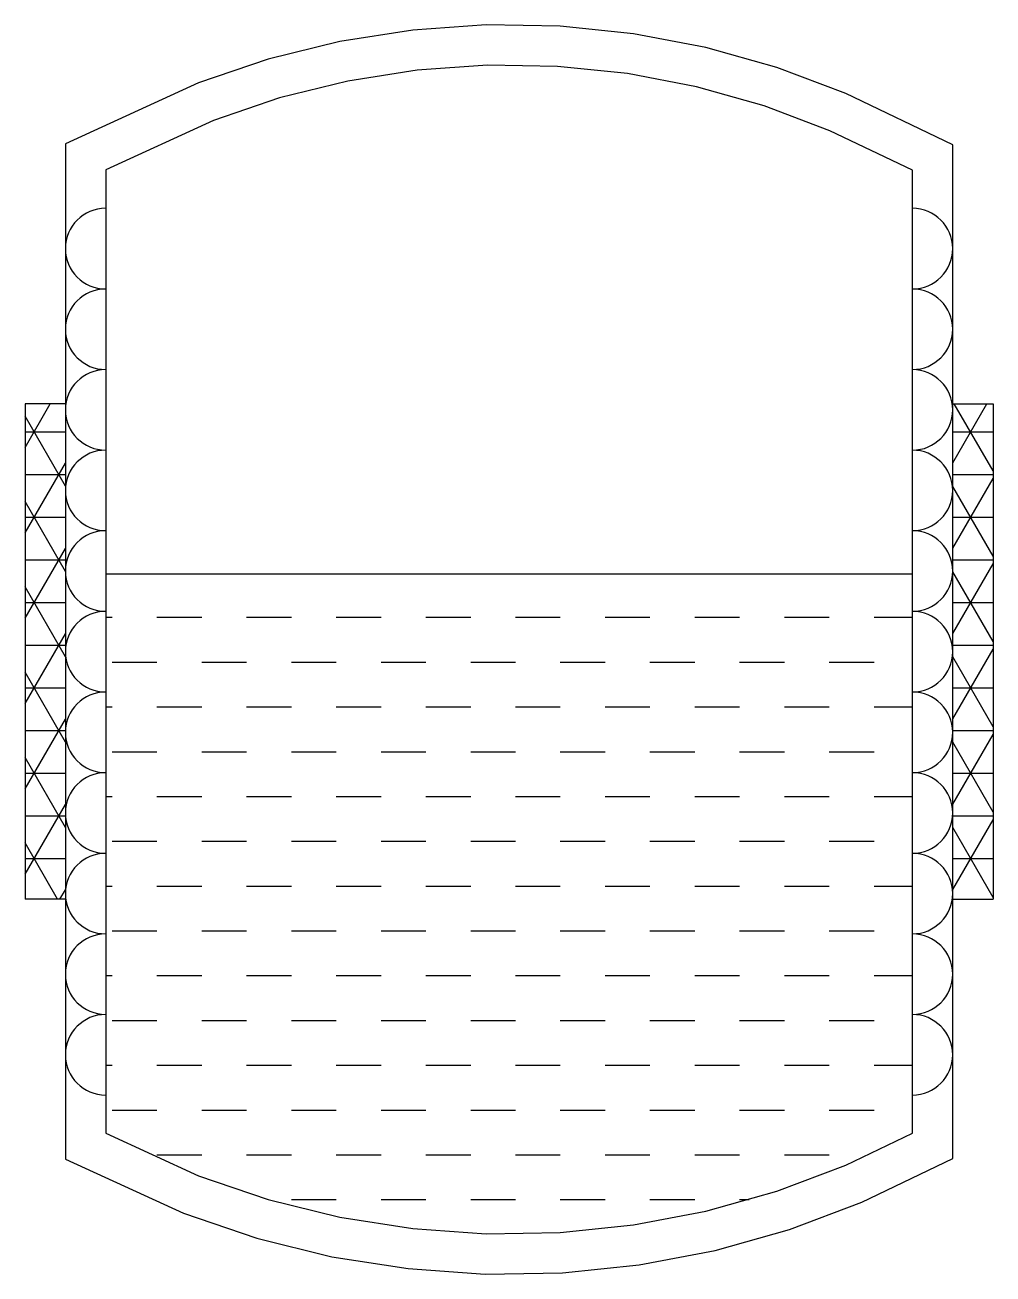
# Model space of a CAD drawing. Header units: millimetres. Extents: x -1820 to 1780, y -2326 to 2322.
import ezdxf

# ---------------------------------------------------------------- set-up
doc = ezdxf.new("R2010")
doc.units = ezdxf.units.MM
pattern_1 = [(0, (-118187.12, -77932.55), (0, 158.75), []), (60, (-118187.12, -77932.55), (-137.48153, 79.375), []), (120, (-118187.12, -77932.55), (-137.48153, -79.375), [])]

msp = doc.modelspace()

# ---------------------------------------------------------------- hatches: boundary and pattern name
at = {"linetype": 'ByBlock', "lineweight": -2}
h = msp.add_hatch(dxfattribs=at)
h.set_pattern_fill('NET3', color=0, scale=50)
h.set_pattern_definition(pattern_1)
h.paths.add_polyline_path([(-1669.6, 912.4), (-1819.6, 912.4), (-1819.6, -931.2), (-1669.6, -931.2)])
h = msp.add_hatch(dxfattribs=at)
h.set_pattern_fill('NET3', color=0, scale=50)
h.set_pattern_definition(pattern_1)
h.paths.add_polyline_path([(1630.4, 912.4), (1780.4, 912.4), (1780.4, -931.2), (1630.4, -931.2)])
h = msp.add_hatch(dxfattribs=at)
h.set_pattern_fill('DASH', color=0, scale=52.5, style=0)
h.set_pattern_definition([(0, (-278863.75, -101395), (166.6875, 166.6875), [166.6875, -166.6875])])
h.paths.add_polyline_path([(1480.4, 279.4), (-1519.6, 279.4), (-1519.6, -1801.7), (-1272.1, -1920.4), (-1015.5, -2017.2), (-751.5, -2091.6), (-482.1, -2143.1), (-209.3, -2171.2), (64.8, -2175.7), (338.3, -2156.7), (609.3, -2114.2), (875.6, -2048.5), (1135.3, -1960.3), (1480.1, -1802), (1480.4, -1801.8)])

# ---------------------------------------------------------------- linework, layer by layer
at = {"color": 0, "linetype": 'ByBlock', "lineweight": -2}
for p, q in [((-1669.6, 912.4), (-1819.6, 912.4)), ((1630.4, 912.4), (1780.4, 912.4)), ((-1519.6, 279.4), (1480.4, 279.4)), ((-1669.6, -931.2), (-1819.6, -931.2)), ((1630.4, -931.2), (1780.4, -931.2))]:
    msp.add_line(p, q, dxfattribs=at)
for points in [[(-1669.6, 1879.3), (-1669.6, -1898.2), (-1230.1, -2099.9), (-957, -2192.8), (-678.2, -2261.5), (-394.5, -2306), (-108, -2325.9), (179.2, -2321.2), (464.9, -2291.7), (746.9, -2237.9), (1023.4, -2159.9), (1292, -2058.6), (1630.4, -1896.4), (1630.4, 1876.3), (1233, 2066.7), (976.4, 2163.5), (712.5, 2238), (443.1, 2289.4), (170.2, 2317.5), (-104, 2322.1), (-377.6, 2303), (-648.5, 2260.5), (-914.8, 2194.9), (-1174.5, 2106.6)], [(-1519.6, 1783.1), (-1519.6, -1802), (-1174.5, -1960.4), (-914.8, -2048.7), (-648.5, -2114.3), (-377.6, -2156.8), (-104, -2175.8), (170.2, -2171.3), (443.1, -2143.2), (712.5, -2091.7), (976.4, -2017.3), (1233, -1920.5), (1480.4, -1802), (1480.4, 1781.8), (1174, 1928.6), (929.5, 2020.9), (678, 2091.8), (421.3, 2140.9), (161.3, 2167.6), (-100, 2172), (-360.7, 2153.8), (-618.9, 2113.3), (-872.7, 2050.8), (-1118.9, 1967.1)]]:
    msp.add_lwpolyline(points, close=True, dxfattribs=at)
for points in [[(-1819.6, 912.4), (-1819.6, -931.2)], [(1780.4, 912.4), (1780.4, -931.2)]]:
    msp.add_lwpolyline(points, dxfattribs=at)
for centre, start, end in [((-1519.6, 1489.9), 90, 270), ((1480.4, 1489.9), 270, 90), ((-1519.6, 1189.9), 90, 270), ((1480.4, 1189.9), 270, 90), ((-1519.6, 889.9), 90, 270), ((1480.4, 889.9), 270, 90), ((-1519.6, 589.9), 90, 270), ((1480.4, 589.9), 270, 90), ((-1519.6, 289.9), 90, 270), ((1480.4, 289.9), 270, 90), ((-1519.6, -10.1), 90, 270), ((1480.4, -10.1), 270, 90), ((-1519.6, -310.1), 90, 270), ((1480.4, -310.1), 270, 90), ((-1519.6, -610.1), 90, 270), ((1480.4, -610.1), 270, 90), ((-1519.6, -910.1), 90, 270), ((1480.4, -910.1), 270, 90), ((-1519.6, -1210.1), 90, 270), ((1480.4, -1210.1), 270, 90), ((-1519.6, -1510.1), 90, 270), ((1480.4, -1510.1), 270, 90)]:
    msp.add_arc(centre, 150, start, end, dxfattribs=at)

doc.saveas('drawing.dxf')
